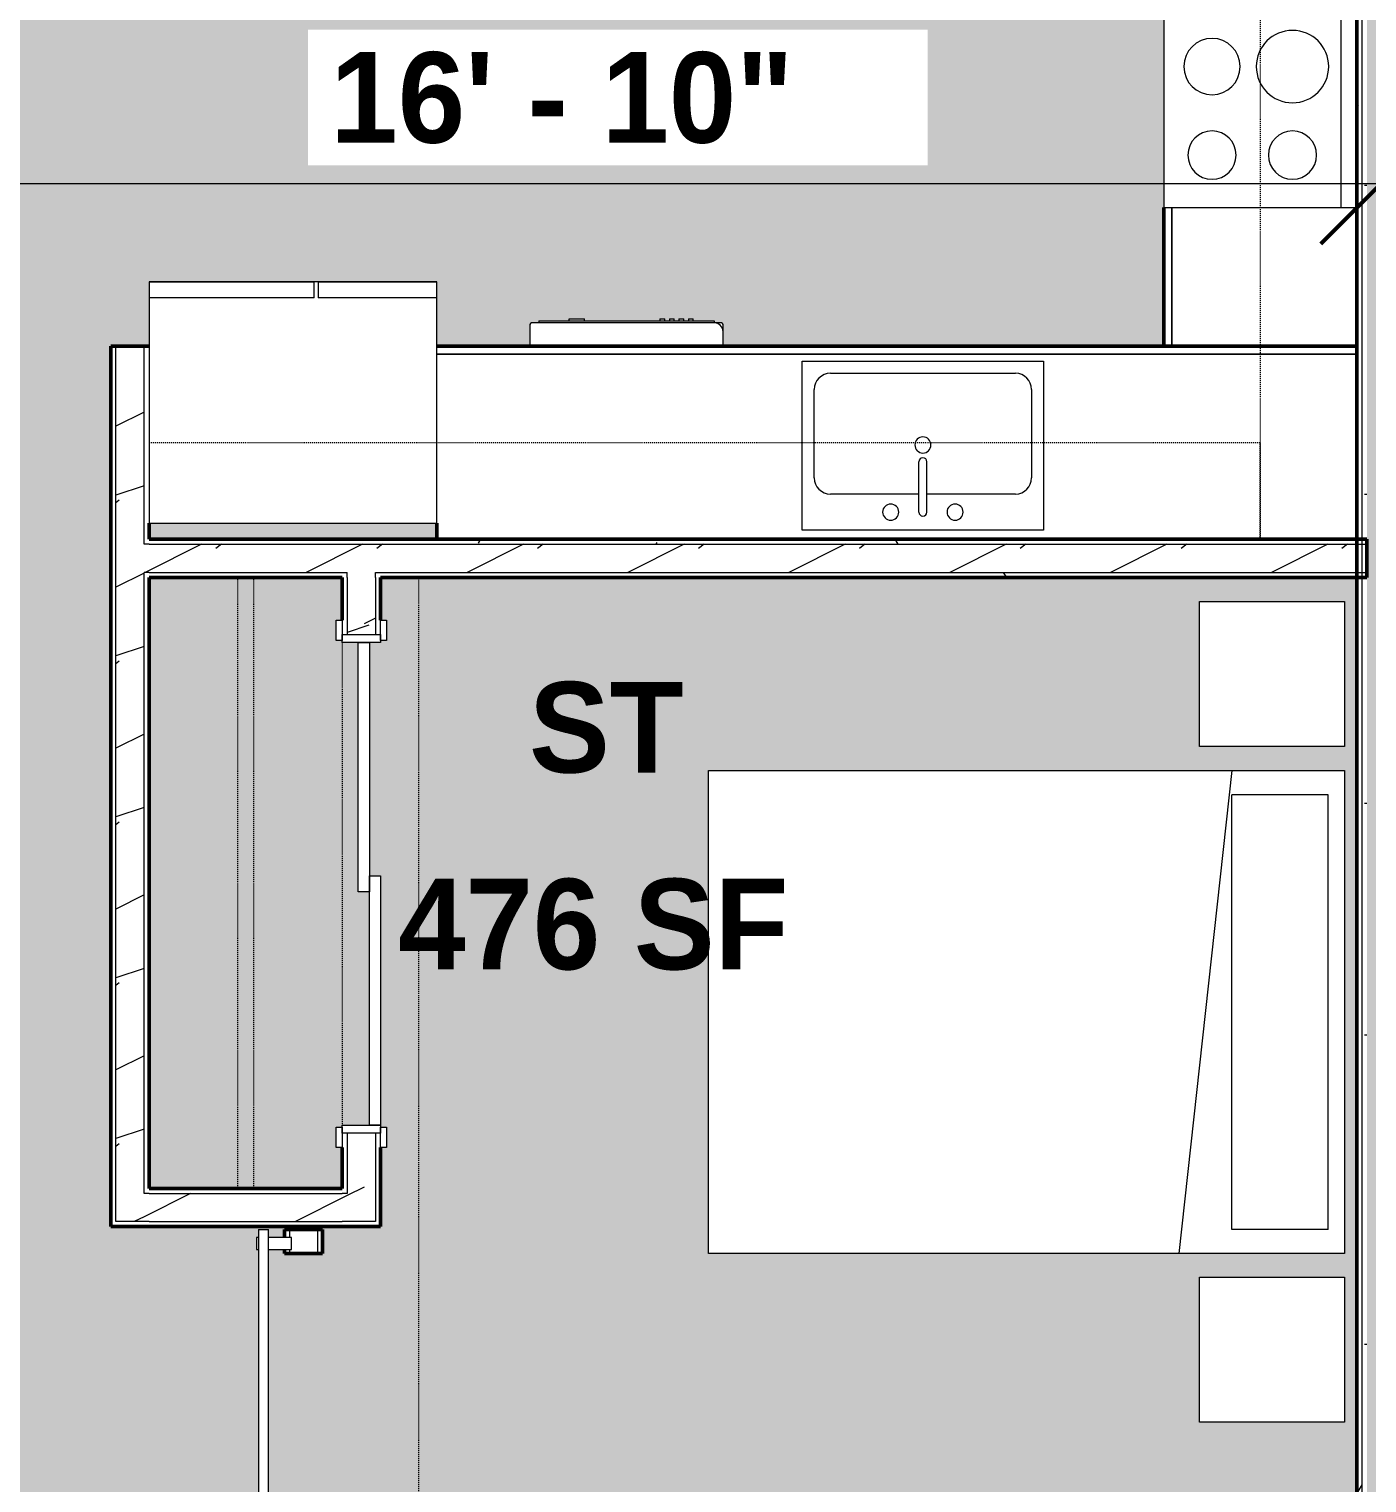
# Model space of a CAD drawing. Header units: inches. Extents: x -4292 to -464, y 9706 to 12474.
# Drawn here: x -2681.1 to -2514.9, y 10533.2 to 10713.8 of the extents above; entities that cross this region are included whole.
import ezdxf

# ---------------------------------------------------------------- set-up
doc = ezdxf.new("R2010")
doc.units = ezdxf.units.IN
doc.header["$MEASUREMENT"] = 0
doc.linetypes.add('Dash', pattern=[0.25, 0.125, -0.125])
for name, color, linetype, lineweight in [('A-ANNO-DIMS', 211, 'Continuous', 9), ('A-ANNO-DIMS-120', 211, 'Continuous', 9), ('A-AREA-IDEN', 2, 'Continuous', 9), ('A-AREA-PATT-4', 254, 'Continuous', 9), ('A-DOOR-1', 7, 'Continuous', 9), ('A-DOOR-2', 90, 'Continuous', 20), ('A-DOOR-3', 50, 'Continuous', 13), ('A-DOOR-FRAM-1', 90, 'Continuous', 20), ('A-WALL', 113, 'Continuous', 13), ('A-WALL-2', 250, 'Continuous', 50), ('A-WALL-3', 50, 'Continuous', 13), ('A-WALL-PATT-1', 7, 'Continuous', 9), ('A-WALL-PATT-2', 55, 'Continuous', 9), ('A-WALL-PATT-5', 111, 'Continuous', 9), ('I-FURN-2', 7, 'Continuous', 9), ('I-FURN-HDLN-1', 7, 'Dash', 9), ('I-WALL-1', 2, 'Continuous', 50), ('P-SANR-FIXT-1', 7, 'Continuous', 9), ('Q-CASE-1', 250, 'Continuous', 50), ('Q-CASE-2', 7, 'Continuous', 9), ('Q-CASE-HDLN-1', 7, 'Dash', 9), ('Q-SPCQ-1', 7, 'Continuous', 9)]:
    doc.layers.add(name, color=color, linetype=linetype, lineweight=lineweight)
doc.styles.add('Century Gothic_B', font='GOTHICB.TTF', dxfattribs={"height": 11.25})
doc.dimstyles.new('OD__1__Tol__', dxfattribs={"dimscale": 12, "dimtxt": 11.746893, "dimasz": 1.25, "dimexe": 0.9375, "dimexo": 0.625, "dimgap": 0.15625, "dimtad": 1, "dimdec": 0, "dimzin": 3, "dimdsep": 46, "dimlunit": 4, "dimtxsty": 'Century Gothic_B', "dimblk1": 'OBLIQUE', "dimblk2": 'OBLIQUE', "dimsah": 1, "dimcen": 0.09, "dimdle": 0.9375, "dimazin": 0, "dimtfac": 1, "dimtdec": 4, "dimtix": 1, "dimtmove": 0, "dimatfit": 3, "dimfxl": 1, "dimtvp": 1, "dimtfill": 1, "dimfrac": 2, "dimtolj": 1, "dimtzin": 0, "dimarcsym": 2})
pattern_1 = [(0, (0, 0), (38.4, 9.6), [1.584, -27.216, 1.584, -27.216, -153.6]), (0, (0, 0), (38.4, 9.6), [-57.6, 1.584, -56.016, 1.584, -27.216, -67.2]), (0, (0, 0), (38.4, 9.6), [-144, 1.584, -17.616, 1.584, -46.416]), (120, (14.4, 4.8), (-27.513844, 28.4553755), [1.584, -27.216, 1.584, -27.216, -153.6]), (120, (14.4, 4.8), (-27.513844, 28.4553755), [-57.6, 1.584, -56.016, 1.584, -27.216, -67.2]), (120, (14.4, 4.8), (-27.513844, 28.4553755), [-144, 1.584, -17.616, 1.584, -46.416]), (240, (19.2, 24), (-10.886156, -38.0553755), [1.584, -27.216, 1.584, -27.216, -153.6]), (240, (19.2, 24), (-10.886156, -38.0553755), [-57.6, 1.584, -56.016, 1.584, -27.216, -67.2]), (240, (19.2, 24), (-10.886156, -38.0553755), [-144, 1.584, -17.616, 1.584, -46.416])]
pattern_2 = [(216.87, (7.997, 19.992), (59.9755286, 39.9843071), [9.996, -89.964]), (206.565, (19.992, 13.994), (-19.991807, -19.992219), [22.352, -22.352]), (198.435, (19.992, 3.998), (-39.983821, -19.991955), [12.644, -50.576])]

# ---------------------------------------------------------------- blocks, each defined once
blk = doc.blocks.new('DIMBLOCK14-FLOOR PLAN - 1ST FLOOR')
at = {"layer": 'A-ANNO-DIMS-120', "lineweight": 50}
for p, q in [((-2714.72, 10694.64), (-2707.22, 10702.14)), ((-2513.12, 10694.64), (-2505.62, 10702.14)), ((-2714.72, 10694.64), (-2722.22, 10687.14)), ((-2513.12, 10694.64), (-2520.62, 10687.14))]:
    blk.add_line(p, q, dxfattribs=at)
at = {"layer": 'A-ANNO-DIMS-120'}
for p, q in [((-2714.72, 10697.75), (-2714.72, 10683.39)), ((-2714.72, 10694.64), (-2714.72, 10697.75)), ((-2513.12, 10697.75), (-2513.12, 10683.39)), ((-2513.12, 10694.64), (-2513.12, 10697.75)), ((-2714.72, 10694.64), (-2513.12, 10694.64))]:
    blk.add_line(p, q, dxfattribs=at)
at = {"layer": 'A-ANNO-DIMS-120', "color": 0, "insert": (-2643.66, 10710.94), "char_height": 11.25, "width": 71.3764, "attachment_point": 1, "line_spacing_factor": 0.984502, "style": 'Century Gothic_B', "bg_fill": 3, "box_fill_scale": 1.25, "bg_fill_color": 256, "bg_fill_true_color": 13158600, "bg_fill_transparency": 0}
blk.add_mtext('16\' - 10"', dxfattribs=at)
blk = doc.blocks.new('_Oblique')
at = {"color": 0, "linetype": 'ByBlock', "lineweight": -2}
blk.add_line((-0.5, -0.5), (0.5, 0.5), dxfattribs=at)
blk = doc.blocks.new('DIMBLOCK15-FLOOR PLAN - 1ST FLOOR')
at = {"layer": 'A-ANNO-DIMS-120', "lineweight": 50}
for p, q in [((-2513.12, 10694.64), (-2505.62, 10702.14)), ((-2100.32, 10694.64), (-2092.82, 10702.14)), ((-2513.12, 10694.64), (-2520.62, 10687.14)), ((-2100.32, 10694.64), (-2107.82, 10687.14))]:
    blk.add_line(p, q, dxfattribs=at)
at = {"layer": 'A-ANNO-DIMS-120'}
for p, q in [((-2513.12, 10697.75), (-2513.12, 10683.39)), ((-2513.12, 10694.64), (-2513.12, 10697.75)), ((-2100.32, 10697.75), (-2100.32, 10683.39)), ((-2100.32, 10694.64), (-2100.32, 10697.75)), ((-2513.12, 10694.64), (-2089.07, 10694.64))]:
    blk.add_line(p, q, dxfattribs=at)
at = {"layer": 'A-ANNO-DIMS-120', "color": 0, "insert": (-2332.08, 10710.94), "char_height": 11.25, "width": 60.8601, "attachment_point": 1, "line_spacing_factor": 0.984502, "style": 'Century Gothic_B', "bg_fill": 3, "box_fill_scale": 1.25, "bg_fill_color": 256, "bg_fill_true_color": 13158600, "bg_fill_transparency": 0}
blk.add_mtext('34\' - 5"', dxfattribs=at)

msp = doc.modelspace()

# ---------------------------------------------------------------- hatches: boundary and pattern name
at = {"layer": 'A-AREA-PATT-4'}
h = msp.add_hatch(color=256, dxfattribs=at)
h.paths.add_polyline_path([(-2586.85823, 10454.7894), (-2578.83445, 10454.7894), (-2578.83445, 10462.51562), (-2578.70748, 10463.48003), (-2578.33523, 10464.37873), (-2577.74306, 10465.15045), (-2576.97134, 10465.74262), (-2576.07264, 10466.11487), (-2575.03192, 10466.24184), (-2573.71989, 10466.24184), (-2574.0676, 10469.26562), (-2575.25936, 10470.26562), (-2575.82612, 10471.26562), (-2576.18391, 10472.77514), (-2576.27107, 10473.26942), (-2576.35823, 10474.26562), (-2576.18391, 10476.25801), (-2575.64598, 10478.26562), (-2574.91804, 10480.26562), (-2573.98542, 10482.26562), (-2572.59799, 10484.26562), (-2571.59799, 10485.26562), (-2570.73196, 10485.76562), (-2569.35823, 10486.26562), (-2568.35823, 10486.26562), (-2566.98449, 10485.76562), (-2566.11846, 10485.26562), (-2565.11846, 10484.26562), (-2563.73103, 10482.26562), (-2562.79841, 10480.26562), (-2562.07047, 10478.26562), (-2561.53254, 10476.25801), (-2561.35823, 10474.26562), (-2561.53254, 10472.77514), (-2561.62238, 10472.26562), (-2561.89033, 10471.26562), (-2562.45709, 10470.26562), (-2563.64885, 10469.26562), (-2563.99656, 10466.24184), (-2562.60823, 10466.24184), (-2561.64381, 10466.11487), (-2560.74511, 10465.74262), (-2559.97339, 10465.15045), (-2559.38122, 10464.37873), (-2559.00897, 10463.48003), (-2558.882, 10462.51562), (-2558.882, 10454.7894), (-2552.85823, 10454.7894), (-2552.85823, 10457.4144), (-2548.10823, 10457.4144), (-2548.10823, 10454.7894), (-2516.12374, 10454.7894), (-2516.12374, 10520.9144), (-2600.70154, 10520.9144), (-2600.70154, 10521.7894), (-2564.70154, 10521.7894), (-2564.70154, 10524.7894), (-2600.70154, 10524.7894), (-2600.70154, 10525.6644), (-2516.12374, 10525.6644), (-2516.12374, 10645.6644), (-2637.46264, 10645.6644), (-2637.46264, 10640.3519), (-2636.71264, 10640.3519), (-2636.71264, 10637.8519), (-2637.46264, 10637.8519), (-2637.46264, 10637.6019), (-2638.83764, 10637.6019), (-2638.83764, 10608.6019), (-2637.46264, 10608.6019), (-2637.4199, 10577.3519), (-2636.71264, 10577.3519), (-2636.71264, 10574.8519), (-2637.46264, 10574.8519), (-2637.46264, 10565.00981), (-2670.96264, 10565.00981), (-2670.96264, 10674.4144), (-2666.21264, 10674.4144), (-2666.21264, 10682.4144), (-2630.46264, 10682.4144), (-2630.46264, 10674.4144), (-2618.87899, 10674.4144), (-2618.87899, 10677.09255), (-2618.68214, 10677.2894), (-2617.78605, 10677.2894), (-2617.78605, 10677.5394), (-2614.02141, 10677.5394), (-2614.02141, 10677.7894), (-2612.11998, 10677.7894), (-2612.11998, 10677.5394), (-2602.72896, 10677.5394), (-2602.72896, 10677.7894), (-2602.13841, 10677.7894), (-2602.13841, 10677.5394), (-2601.54785, 10677.5394), (-2601.54785, 10677.7894), (-2600.9573, 10677.7894), (-2600.9573, 10677.5394), (-2600.36675, 10677.5394), (-2600.36675, 10677.7894), (-2599.7762, 10677.7894), (-2599.7762, 10677.5394), (-2599.18565, 10677.5394), (-2599.18565, 10677.7894), (-2598.5951, 10677.7894), (-2598.5951, 10677.5394), (-2595.97192, 10677.5394), (-2595.95084, 10677.2894), (-2595.02259, 10677.26734), (-2594.93665, 10677.23174), (-2594.87899, 10677.09255), (-2594.87899, 10674.4144), (-2540.12374, 10674.4144), (-2540.12374, 10776.1769), (-2547.62514, 10776.1769), (-2547.62514, 10781.5519), (-2542.87514, 10781.5519), (-2542.87514, 10780.9269), (-2516.12374, 10780.9269), (-2516.12374, 10812.8644), (-2542.87514, 10812.8644), (-2542.87514, 10811.5519), (-2547.62514, 10811.5519), (-2547.62514, 10812.8644), (-2674.69796, 10812.8644), (-2674.69796, 10780.5894), (-2649.29874, 10780.5894), (-2649.29874, 10720.5894), (-2679.29874, 10720.5894), (-2679.29874, 10780.5894), (-2680.74551, 10780.5894), (-2680.74551, 10785.3394), (-2679.44796, 10785.3394), (-2679.44796, 10812.8644), (-2711.72374, 10812.8644), (-2711.72374, 10785.3394), (-2710.74551, 10785.3394), (-2710.74551, 10780.5894), (-2711.72374, 10780.5894), (-2711.72374, 10476.3894), (-2710.72374, 10476.3894), (-2710.72374, 10475.3894), (-2708.72374, 10475.3894), (-2708.72374, 10473.4519), (-2708.09874, 10473.4519), (-2708.09874, 10473.3894), (-2673.34874, 10473.3894), (-2673.34874, 10473.4519), (-2672.72374, 10473.4519), (-2672.72374, 10475.3894), (-2670.72374, 10475.3894), (-2670.72374, 10476.3894), (-2649.40014, 10476.3894), (-2649.40014, 10484.6644), (-2651.34806, 10484.66281), (-2651.36936, 10483.6644), (-2652.59806, 10483.6644), (-2652.59806, 10484.6644), (-2652.87123, 10484.6644), (-2652.84806, 10486.1644), (-2652.59806, 10486.1644), (-2652.59806, 10487.76861), (-2652.84806, 10487.76861), (-2652.84806, 10490.1068), (-2653.02514, 10490.1068), (-2653.02514, 10491.6068), (-2652.84806, 10491.6068), (-2652.84806, 10519.93042), (-2653.02514, 10519.93042), (-2653.02514, 10520.04662), (-2653.09806, 10520.0984), (-2653.09806, 10520.42162), (-2653.34806, 10520.42162), (-2653.34806, 10520.03334), (-2653.59806, 10520.08351), (-2653.59806, 10523.02571), (-2653.34806, 10522.97095), (-2653.34806, 10520.77518), (-2653.09806, 10520.82333), (-2653.09806, 10521.15018), (-2653.02514, 10521.15018), (-2653.02514, 10521.43042), (-2652.84806, 10521.43042), (-2652.84806, 10523.76861), (-2652.59806, 10523.76861), (-2652.59806, 10562.1644), (-2652.87123, 10562.1644), (-2652.87123, 10563.6644), (-2652.59806, 10563.6644), (-2652.57677, 10564.6644), (-2651.34806, 10564.6644), (-2651.34806, 10563.6644), (-2649.40014, 10563.6644), (-2649.40014, 10564.6644), (-2644.65014, 10564.6644), (-2644.65014, 10561.6644), (-2649.40014, 10561.6644), (-2649.40014, 10562.1644), (-2651.34806, 10562.1644), (-2651.34806, 10523.76861), (-2651.09806, 10523.76861), (-2651.09806, 10487.76861), (-2651.34806, 10487.76861), (-2651.34806, 10486.1644), (-2649.40014, 10486.1644), (-2649.40014, 10525.6644), (-2634.70154, 10525.6644), (-2634.70154, 10520.9144), (-2644.65014, 10520.9144), (-2644.65014, 10478.7894), (-2586.85823, 10478.7894), (-2586.85823, 10456.66988)], flags=0)
h.paths.add_polyline_path([(-2707.70734, 10475.3894), (-2708.72374, 10475.3894), (-2708.72374, 10511.3894), (-2706.97374, 10511.3894), (-2706.97374, 10475.3894)], flags=0)
h.paths.add_polyline_path([(-2552.23323, 10477.4144), (-2552.85823, 10477.4144), (-2552.85823, 10484.9144), (-2516.15014, 10484.9144), (-2516.15014, 10480.1644), (-2548.10823, 10480.1644), (-2548.10823, 10477.4144), (-2548.73323, 10477.4144)], flags=0)
h.paths.add_polyline_path([(-2517.67302, 10540.73256), (-2535.67302, 10540.73256), (-2535.67302, 10558.73256), (-2517.67302, 10558.73256)], flags=0)
h.paths.add_polyline_path([(-2596.67302, 10561.6644), (-2596.67302, 10621.6644), (-2517.67302, 10621.6644), (-2517.67302, 10561.6644), (-2567.71017, 10561.6644)], flags=0)
h.paths.add_polyline_path([(-2666.21264, 10569.75981), (-2642.21264, 10569.75981), (-2642.21264, 10574.8519), (-2642.96264, 10574.8519), (-2642.96264, 10577.3519), (-2642.21264, 10577.3519), (-2642.21264, 10577.6019), (-2638.83764, 10577.6019), (-2638.83764, 10606.6019), (-2640.21264, 10606.6019), (-2640.21264, 10637.6019), (-2642.21264, 10637.6019), (-2642.21264, 10637.8519), (-2642.96264, 10637.8519), (-2642.96264, 10640.3519), (-2642.21264, 10640.3519), (-2642.21264, 10645.6644), (-2666.21264, 10645.6644), (-2666.21264, 10578.07859)], flags=0)
h.paths.add_polyline_path([(-2517.67302, 10624.6644), (-2535.67302, 10624.6644), (-2535.67302, 10642.6644), (-2517.67302, 10642.6644)], flags=0)
h.paths.add_polyline_path([(-2666.21264, 10650.4144), (-2630.46264, 10650.4144), (-2630.46264, 10652.4144), (-2666.21264, 10652.4144)], flags=0)
h.paths.add_polyline_path([(-2695.29874, 10702.09966), (-2711.42374, 10702.09966), (-2711.42374, 10774.09966), (-2695.29874, 10774.09966), (-2695.29874, 10756.09966), (-2699.29874, 10756.09966), (-2699.29874, 10720.09966), (-2695.29874, 10720.09966), (-2695.29874, 10702.53716)], flags=0)
h.paths.add_polyline_path([(-2606.15479, 10717.95673), (-2633.65479, 10717.95673), (-2633.65479, 10723.95673), (-2634.65479, 10723.95673), (-2634.65479, 10795.95673), (-2633.65479, 10795.95673), (-2633.65479, 10801.95673), (-2598.65479, 10801.95673), (-2598.65479, 10717.95673), (-2602.65479, 10717.95673)], flags=0)
h.paths.add_polyline_path([(-2543.50014, 10784.5519), (-2543.71264, 10784.5519), (-2543.71264, 10809.5519), (-2517.71264, 10809.5519), (-2517.71264, 10784.5519), (-2542.87514, 10784.5519)], flags=0)
h.paths.add_polyline_path([(-2708.02346, 10786.7394), (-2708.48274, 10786.7394), (-2708.48274, 10787.2394), (-2709.49551, 10787.2394), (-2709.49551, 10812.4894), (-2681.49551, 10812.4894), (-2681.49551, 10787.2394), (-2691.00403, 10787.2394), (-2691.02901, 10786.7394), (-2691.487, 10786.7394), (-2691.487, 10787.2394), (-2707.75829, 10787.2394), (-2707.79575, 10786.7394), (-2707.93301, 10786.7394)], flags=0)
at = {"layer": 'A-WALL-PATT-1'}
h = msp.add_hatch(dxfattribs=at)
h.set_pattern_fill('FP_3', color=256, style=0, pattern_type=2)
h.set_pattern_definition(pattern_1)
h.paths.add_polyline_path([(-2567.71017, 10649.7894), (-2516.12374, 10649.7894), (-2516.12374, 10650.4144), (-2666.21264, 10650.4144), (-2666.21264, 10649.7894), (-2594.24542, 10649.7894)], flags=0)
h = msp.add_hatch(dxfattribs=at)
h.set_pattern_fill('FP_3', color=256, style=0, pattern_type=2)
h.set_pattern_definition(pattern_1)
h.paths.add_polyline_path([(-2666.21264, 10645.6644), (-2641.58764, 10645.6644), (-2641.58764, 10646.2894), (-2666.21264, 10646.2894)], flags=0)
h.paths.add_polyline_path([(-2535.67302, 10645.6644), (-2516.12374, 10645.6644), (-2516.12374, 10646.2894), (-2638.08764, 10646.2894), (-2638.08764, 10645.6644), (-2567.71017, 10645.6644)], flags=0)
h = msp.add_hatch(dxfattribs=at)
h.set_pattern_fill('FP_3', color=256, style=0, pattern_type=2)
h.set_pattern_definition(pattern_1)
h.paths.add_polyline_path([(-2637.46264, 10565.00981), (-2637.46264, 10576.6019), (-2638.08764, 10576.6019), (-2638.08764, 10565.00981)], flags=0)
h.paths.add_polyline_path([(-2637.46264, 10638.6019), (-2637.46264, 10645.6644), (-2638.08764, 10645.6644), (-2638.08764, 10638.6019)], flags=0)
h = msp.add_hatch(dxfattribs=at)
h.set_pattern_fill('FP_3', color=256, style=0, pattern_type=2)
h.set_pattern_definition(pattern_1)
h.paths.add_polyline_path([(-2664.18576, 10569.13481), (-2642.21264, 10569.13481), (-2642.21264, 10569.75981), (-2666.21264, 10569.75981), (-2666.21264, 10569.13481)], flags=0)
h = msp.add_hatch(dxfattribs=at)
h.set_pattern_fill('FP_3', color=256, style=0, pattern_type=2)
h.set_pattern_definition(pattern_1)
h.paths.add_polyline_path([(-2649.27374, 10453.5394), (-2649.25413, 10470.3894), (-2648.77514, 10470.3894), (-2648.77514, 10472.13799), (-2649.27374, 10471.6394), (-2649.40014, 10471.6394), (-2649.40014, 10453.5394)], flags=0)
h.paths.add_polyline_path([(-2649.40014, 10475.1394), (-2648.77514, 10475.1394), (-2648.77514, 10484.6644), (-2649.40014, 10484.6644)], flags=0)
h.paths.add_polyline_path([(-2648.77514, 10486.1644), (-2648.77514, 10525.6644), (-2649.40014, 10525.6644), (-2649.40014, 10486.1644), (-2649.11743, 10486.1644)], flags=0)
h.paths.add_polyline_path([(-2648.77514, 10561.6644), (-2648.77514, 10562.1644), (-2649.40014, 10562.1644), (-2649.40014, 10561.6644)], flags=0)
h.paths.add_polyline_path([(-2648.77514, 10563.6644), (-2648.77514, 10564.6644), (-2649.40014, 10564.6644), (-2649.40014, 10563.6644), (-2649.19181, 10563.6644)], flags=0)
at = {"layer": 'A-WALL-PATT-2'}
h = msp.add_hatch(dxfattribs=at)
h.set_pattern_fill('FP_7', color=256, style=0, pattern_type=2)
h.set_pattern_definition(pattern_2)
h.paths.add_polyline_path([(-2666.86622, 10565.63481), (-2666.83764, 10565.63481), (-2666.83764, 10674.4144), (-2670.33764, 10674.4144), (-2670.33764, 10565.63481)], flags=0)
h = msp.add_hatch(dxfattribs=at)
h.set_pattern_fill('FP_7', color=256, style=0, pattern_type=2)
h.set_pattern_definition(pattern_2)
h.paths.add_polyline_path([(-2618.87898, 10646.2894), (-2514.87374, 10646.2894), (-2514.87374, 10649.7894), (-2666.83764, 10649.7894), (-2666.83764, 10646.2894), (-2622.83057, 10646.2894)], flags=0)
h = msp.add_hatch(dxfattribs=at)
h.set_pattern_fill('FP_7', color=256, style=0, pattern_type=2)
h.set_pattern_definition(pattern_2)
h.paths.add_polyline_path([(-2638.08764, 10565.63481), (-2638.08764, 10576.6019), (-2641.58764, 10576.6019), (-2641.58764, 10565.63481)], flags=0)
h.paths.add_polyline_path([(-2641.58764, 10638.6019), (-2638.08764, 10638.6019), (-2638.08764, 10646.2894), (-2641.58764, 10646.2894), (-2641.58764, 10645.6644)], flags=0)
h = msp.add_hatch(dxfattribs=at)
h.set_pattern_fill('FP_7', color=256, style=0, pattern_type=2)
h.set_pattern_definition(pattern_2)
h.paths.add_polyline_path([(-2664.18576, 10565.63481), (-2641.58764, 10565.65108), (-2641.58764, 10569.13481), (-2666.83764, 10569.13481), (-2666.83764, 10565.63481), (-2666.21264, 10565.63481)], flags=0)
h = msp.add_hatch(dxfattribs=at)
h.set_pattern_fill('FP_7', color=256, style=0, pattern_type=2)
h.set_pattern_definition(pattern_2)
h.paths.add_polyline_path([(-2648.77514, 10453.5394), (-2645.27514, 10453.5394), (-2645.27514, 10525.6644), (-2648.77514, 10525.6644), (-2648.77514, 10486.1644), (-2648.49623, 10486.1644), (-2648.49623, 10484.6644), (-2648.77514, 10484.6644), (-2648.77514, 10463.90375)], flags=0)
h.paths.add_polyline_path([(-2648.49623, 10561.6644), (-2645.27514, 10561.6644), (-2645.27514, 10564.6644), (-2648.77514, 10564.6644), (-2648.77514, 10563.6644), (-2648.49623, 10563.6644), (-2648.49623, 10562.1644), (-2648.77514, 10562.1644), (-2648.77514, 10561.6644)], flags=0)
at = {"layer": 'A-WALL-PATT-5'}
h = msp.add_hatch(dxfattribs=at)
h.set_pattern_fill('FP_3', color=256, style=0, pattern_type=2)
h.set_pattern_definition(pattern_1)
h.paths.add_polyline_path([(-2516.12374, 10454.1644), (-2515.49874, 10454.16744), (-2515.49874, 10646.2894), (-2516.12374, 10646.2894), (-2516.12374, 10454.7894)], flags=0)
h.paths.add_polyline_path([(-2516.12374, 10649.7894), (-2515.49874, 10649.7894), (-2515.49874, 10813.2394), (-2516.12374, 10813.2394), (-2516.12374, 10674.4144)], flags=0)
h = msp.add_hatch(dxfattribs=at)
h.set_pattern_fill('FP_3', color=256, style=0, pattern_type=2)
h.set_pattern_definition(pattern_1)
h.paths.add_polyline_path([(-2514.87374, 10453.5394), (-2514.87374, 10646.2894), (-2515.49874, 10646.2894), (-2515.49874, 10453.5394)], flags=0)
h.paths.add_polyline_path([(-2514.87374, 10649.7894), (-2514.87374, 10813.2394), (-2515.49874, 10813.2394), (-2515.49874, 10649.7894), (-2515.20187, 10649.7894)], flags=0)
h = msp.add_hatch(dxfattribs=at)
h.set_pattern_fill('FP_38', color=256, style=0, pattern_type=2)
h.set_pattern_definition([(161.57, (0.6, 0.6), (-4.80033747, -0.00041462), [0, -34.152, 3.792, 0]), (18.43, (-0.6, 0.6), (-4.80033747, 0.00041462), [0, -34.152, 3.792, 0]), (108.43, (0.6, 0.6), (2.39913218, -12.00105099), [11.382, -26.562]), (71.57, (-0.6, 0.6), (2.39913218, 12.00105099), [11.382, -26.562])])
h.paths.add_polyline_path([(-2514.87374, 10450.0394), (-2511.37374, 10450.0394), (-2511.37374, 10453.5394), (-2512.38809, 10453.5394), (-2511.76309, 10454.1644), (-2512.64698, 10454.1644), (-2511.37374, 10455.43764), (-2511.37374, 10813.2394), (-2514.87374, 10813.2394), (-2514.87374, 10450.04548)], flags=0)

# ---------------------------------------------------------------- linework, layer by layer
at = {"layer": 'A-DOOR-1'}
for p, q in [((-2642.96264, 10640.3519), (-2642.21264, 10640.3519)), ((-2642.96264, 10637.8519), (-2642.96264, 10640.3519)), ((-2642.21264, 10640.3519), (-2642.21264, 10637.8519)), ((-2637.46264, 10640.3519), (-2636.71264, 10640.3519)), ((-2637.46264, 10637.8519), (-2637.46264, 10640.3519)), ((-2636.71264, 10640.3519), (-2636.71264, 10637.8519)), ((-2642.21264, 10637.8519), (-2642.96264, 10637.8519)), ((-2636.71264, 10637.8519), (-2637.46264, 10637.8519)), ((-2642.96264, 10577.3519), (-2642.21264, 10577.3519)), ((-2642.96264, 10574.8519), (-2642.96264, 10577.3519)), ((-2642.21264, 10577.3519), (-2642.21264, 10574.8519)), ((-2637.46264, 10577.3519), (-2636.71264, 10577.3519)), ((-2637.46264, 10574.8519), (-2637.46264, 10577.3519)), ((-2636.71264, 10577.3519), (-2636.71264, 10574.8519)), ((-2642.21264, 10574.8519), (-2642.96264, 10574.8519)), ((-2636.71264, 10574.8519), (-2637.46264, 10574.8519))]:
    msp.add_line(p, q, dxfattribs=at)
at = {"layer": 'A-DOOR-2'}
for p, q in [((-2640.21264, 10637.6019), (-2638.83764, 10637.6019)), ((-2640.21264, 10606.6019), (-2640.21264, 10637.6019)), ((-2638.83764, 10637.6019), (-2638.83764, 10606.6019)), ((-2638.83764, 10608.6019), (-2637.46264, 10608.6019)), ((-2638.83764, 10577.6019), (-2638.83764, 10608.6019)), ((-2637.46264, 10608.6019), (-2637.46264, 10577.6019)), ((-2638.83764, 10606.6019), (-2640.21264, 10606.6019)), ((-2637.46264, 10577.6019), (-2638.83764, 10577.6019))]:
    msp.add_line(p, q, dxfattribs=at)
at = {"layer": 'A-DOOR-3'}
for p, q in [((-2652.59806, 10564.6644), (-2652.59806, 10521.10097)), ((-2652.59806, 10564.6644), (-2651.97306, 10564.6644)), ((-2651.97306, 10564.6644), (-2651.34806, 10564.6644)), ((-2651.34806, 10521.10888), (-2651.34806, 10564.6644)), ((-2652.5978, 10563.6644), (-2652.87123, 10563.6644)), ((-2652.87123, 10563.6644), (-2652.87123, 10562.1644)), ((-2648.49623, 10563.6644), (-2651.34806, 10563.6644)), ((-2648.49623, 10562.1644), (-2648.49623, 10563.6644)), ((-2652.87123, 10562.1644), (-2652.59741, 10562.1644)), ((-2651.34806, 10562.1644), (-2648.49623, 10562.1644))]:
    msp.add_line(p, q, dxfattribs=at)
at = {"layer": 'A-DOOR-FRAM-1'}
for p, q in [((-2642.21264, 10638.6019), (-2637.46264, 10638.6019)), ((-2642.21264, 10637.6019), (-2642.21264, 10638.6019)), ((-2637.46264, 10638.6019), (-2637.46264, 10637.6019)), ((-2637.46264, 10637.6019), (-2642.21264, 10637.6019)), ((-2642.21264, 10577.6019), (-2637.46264, 10577.6019)), ((-2642.21264, 10576.6019), (-2642.21264, 10577.6019)), ((-2637.46264, 10577.6019), (-2637.46264, 10576.6019)), ((-2637.46264, 10576.6019), (-2642.21264, 10576.6019))]:
    msp.add_line(p, q, dxfattribs=at)
at = {"layer": 'A-WALL'}
msp.add_line((-2515.49874, 10813.2394), (-2515.49874, 10454.1644), dxfattribs=at)
at = {"layer": 'A-WALL-2'}
for p, q in [((-2670.96264, 10674.4144), (-2670.96264, 10565.00981)), ((-2666.21264, 10674.4144), (-2670.96264, 10674.4144)), ((-2666.21264, 10650.4144), (-2666.21264, 10652.4144)), ((-2514.87374, 10650.4144), (-2666.21264, 10650.4144)), ((-2514.87374, 10645.6644), (-2514.87374, 10650.4144)), ((-2666.21264, 10645.6644), (-2642.21264, 10645.6644)), ((-2666.21264, 10569.75981), (-2666.21264, 10645.6644)), ((-2642.21264, 10645.6644), (-2642.21264, 10640.3519)), ((-2637.46264, 10640.3519), (-2637.46264, 10645.6644)), ((-2637.46264, 10645.6644), (-2514.87374, 10645.6644)), ((-2642.21264, 10574.8519), (-2642.21264, 10569.75981)), ((-2637.46264, 10565.00981), (-2637.46264, 10574.8519)), ((-2642.21264, 10569.75981), (-2666.21264, 10569.75981)), ((-2670.96264, 10565.00981), (-2670.33764, 10565.00981)), ((-2670.33764, 10565.00981), (-2666.21264, 10565.00981)), ((-2666.21264, 10565.00981), (-2642.21264, 10565.00981)), ((-2644.65014, 10564.6644), (-2649.40014, 10564.6644)), ((-2649.40014, 10564.6644), (-2649.40014, 10563.6644)), ((-2644.65014, 10561.6644), (-2644.65014, 10564.6644)), ((-2642.21264, 10565.00981), (-2638.08764, 10565.00981)), ((-2638.08764, 10565.00981), (-2637.46264, 10565.00981)), ((-2649.40014, 10562.1644), (-2649.40014, 10561.6644)), ((-2649.40014, 10561.6644), (-2644.65014, 10561.6644))]:
    msp.add_line(p, q, dxfattribs=at)
at = {"layer": 'A-WALL-3'}
for p, q in [((-2670.33764, 10565.63481), (-2670.33764, 10674.4144)), ((-2666.83764, 10649.7894), (-2666.83764, 10674.4144)), ((-2666.21264, 10649.7894), (-2666.83764, 10649.7894)), ((-2666.21264, 10649.7894), (-2514.87374, 10649.7894)), ((-2666.21264, 10646.2894), (-2666.83764, 10646.2894)), ((-2666.83764, 10569.13481), (-2666.83764, 10646.2894)), ((-2666.21264, 10646.2894), (-2641.58764, 10646.2894)), ((-2641.58764, 10645.6644), (-2641.58764, 10646.2894)), ((-2641.58764, 10645.6644), (-2641.58764, 10638.6019)), ((-2638.08764, 10645.6644), (-2638.08764, 10646.2894)), ((-2638.08764, 10646.2894), (-2514.87374, 10646.2894)), ((-2638.08764, 10645.6644), (-2638.08764, 10638.6019)), ((-2641.58764, 10576.6019), (-2641.58764, 10569.13481)), ((-2638.08764, 10576.6019), (-2638.08764, 10565.63481)), ((-2666.21264, 10569.13481), (-2666.83764, 10569.13481)), ((-2666.21264, 10569.13481), (-2642.21264, 10569.13481)), ((-2641.58764, 10569.13481), (-2642.21264, 10569.13481)), ((-2666.83764, 10565.63481), (-2670.33764, 10565.63481)), ((-2666.21264, 10565.63481), (-2666.83764, 10565.63481)), ((-2666.21264, 10565.63481), (-2642.21264, 10565.63481)), ((-2648.77514, 10564.6644), (-2648.77514, 10563.6644)), ((-2645.27514, 10564.6644), (-2645.27514, 10561.6644)), ((-2641.58764, 10565.63481), (-2642.21264, 10565.63481)), ((-2638.08764, 10565.63481), (-2641.58764, 10565.63481)), ((-2648.77514, 10562.1644), (-2648.77514, 10561.6644))]:
    msp.add_line(p, q, dxfattribs=at)
at = {"layer": 'I-FURN-2'}
for p, q in [((-2535.67302, 10642.6644), (-2517.67302, 10642.6644)), ((-2535.67302, 10624.6644), (-2535.67302, 10642.6644)), ((-2517.67302, 10642.6644), (-2517.67302, 10624.6644)), ((-2517.67302, 10624.6644), (-2535.67302, 10624.6644)), ((-2596.67302, 10621.6644), (-2517.67302, 10621.6644)), ((-2596.67302, 10561.6644), (-2596.67302, 10621.6644)), ((-2531.67302, 10621.6644), (-2538.25264, 10561.6644)), ((-2517.67302, 10621.6644), (-2517.67302, 10561.6644)), ((-2519.67302, 10618.6644), (-2531.67302, 10618.6644)), ((-2531.67302, 10564.6644), (-2531.67302, 10618.6644)), ((-2519.67302, 10564.6644), (-2519.67302, 10618.6644)), ((-2519.67302, 10564.6644), (-2531.67302, 10564.6644)), ((-2517.67302, 10561.6644), (-2596.67302, 10561.6644)), ((-2535.67302, 10558.73256), (-2517.67302, 10558.73256)), ((-2535.67302, 10540.73256), (-2535.67302, 10558.73256)), ((-2517.67302, 10558.73256), (-2517.67302, 10540.73256)), ((-2517.67302, 10540.73256), (-2535.67302, 10540.73256))]:
    msp.add_line(p, q, dxfattribs=at)
at = {"layer": 'I-FURN-HDLN-1'}
msp.add_line((-2632.67302, 10525.6644), (-2632.67302, 10645.6644), dxfattribs=at)
at = {"layer": 'I-WALL-1'}
msp.add_line((-2516.12374, 10813.2394), (-2516.12374, 10454.7894), dxfattribs=at)
at = {"layer": 'P-SANR-FIXT-1'}
for p, q in [((-2585.05174, 10672.5394), (-2555.05174, 10672.5394)), ((-2585.05174, 10651.5394), (-2585.05174, 10672.5394)), ((-2555.05174, 10672.5394), (-2555.05174, 10651.5394)), ((-2581.55174, 10671.0394), (-2558.55174, 10671.0394)), ((-2583.55174, 10658.0394), (-2583.55174, 10669.0394)), ((-2556.55174, 10669.0394), (-2556.55174, 10658.0394)), ((-2570.55174, 10653.7894), (-2570.55174, 10660.0394)), ((-2569.55174, 10653.7894), (-2569.55174, 10660.0394)), ((-2570.55174, 10656.0394), (-2581.55174, 10656.0394)), ((-2558.55174, 10656.0394), (-2569.55174, 10656.0394)), ((-2555.05174, 10651.5394), (-2585.05174, 10651.5394))]:
    msp.add_line(p, q, dxfattribs=at)
for centre, radius, start, end in [((-2581.55174, 10669.0394), 2, 90, 180), ((-2558.55174, 10669.0394), 2, 0, 90), ((-2570.05174, 10662.13173), 1, 0, 180), ((-2570.05174, 10662.13173), 1, 180, 0), ((-2570.05174, 10660.0394), 0.5, 0, 180), ((-2581.55174, 10658.0394), 2, 180, 270), ((-2558.55174, 10658.0394), 2, 270, 0), ((-2574.05174, 10653.7894), 1, 360, 180), ((-2566.05174, 10653.7894), 1, 0, 180), ((-2574.05174, 10653.7894), 1, 180, 0), ((-2570.05174, 10653.7894), 0.5, 180, 0), ((-2566.05174, 10653.7894), 1, 180, 0)]:
    msp.add_arc(centre, radius, start, end, dxfattribs=at)
at = {"layer": 'Q-CASE-1'}
for p, q in [((-2630.46264, 10674.4144), (-2516.12374, 10674.4144)), ((-2516.12374, 10674.4144), (-2540.12374, 10674.4144)), ((-2630.46264, 10650.4144), (-2630.46264, 10652.4144))]:
    msp.add_line(p, q, dxfattribs=at)
at = {"layer": 'Q-CASE-2'}
for p, q in [((-2630.46264, 10674.4144), (-2516.12374, 10674.4144)), ((-2539.12374, 10674.4144), (-2540.12374, 10674.4144)), ((-2516.12374, 10674.4144), (-2539.12374, 10674.4144)), ((-2516.12374, 10673.4144), (-2630.46264, 10673.4144)), ((-2630.46264, 10673.4144), (-2516.12374, 10673.4144)), ((-2630.46264, 10650.4144), (-2630.46264, 10652.4144))]:
    msp.add_line(p, q, dxfattribs=at)
at = {"layer": 'Q-CASE-HDLN-1'}
for p, q in [((-2666.21264, 10662.4144), (-2666.21264, 10650.4144)), ((-2528.12374, 10662.4144), (-2666.21264, 10662.4144)), ((-2528.12374, 10650.4144), (-2528.12374, 10662.4144)), ((-2666.21264, 10650.4144), (-2528.12374, 10650.4144)), ((-2528.12374, 10650.4144), (-2516.12374, 10650.4144)), ((-2666.21264, 10569.75981), (-2666.21264, 10645.6644)), ((-2666.21264, 10645.6644), (-2642.21264, 10645.6644)), ((-2655.21264, 10645.6644), (-2655.21264, 10569.75981)), ((-2653.21264, 10645.6644), (-2653.21264, 10569.75981)), ((-2642.21264, 10645.6644), (-2642.21264, 10640.3519)), ((-2642.21264, 10637.6019), (-2642.21264, 10577.6019)), ((-2642.21264, 10574.8519), (-2642.21264, 10569.75981)), ((-2642.21264, 10569.75981), (-2666.21264, 10569.75981))]:
    msp.add_line(p, q, dxfattribs=at)
at = {"layer": 'Q-SPCQ-1'}
for p, q in [((-2630.46264, 10682.4144), (-2666.21264, 10682.4144)), ((-2666.21264, 10682.4144), (-2666.21264, 10652.4144)), ((-2666.21264, 10682.4144), (-2645.71264, 10682.4144)), ((-2666.21264, 10682.4144), (-2666.21264, 10680.4144)), ((-2645.71264, 10680.4144), (-2645.71264, 10682.4144)), ((-2645.21264, 10682.4144), (-2630.46264, 10682.4144)), ((-2645.21264, 10682.4144), (-2645.21264, 10680.4144)), ((-2630.46264, 10652.4144), (-2630.46264, 10682.4144)), ((-2630.46264, 10680.4144), (-2630.46264, 10682.4144)), ((-2645.71264, 10680.4144), (-2666.21264, 10680.4144)), ((-2630.46264, 10680.4144), (-2645.21264, 10680.4144)), ((-2618.87899, 10677.09255), (-2618.87899, 10674.4144)), ((-2595.95084, 10677.2894), (-2618.68214, 10677.2894)), ((-2617.78605, 10677.5394), (-2595.97192, 10677.5394)), ((-2617.78605, 10677.5394), (-2617.78605, 10677.2894)), ((-2614.05495, 10677.7894), (-2614.05495, 10677.5394)), ((-2614.02141, 10677.7894), (-2613.0707, 10677.7894)), ((-2613.0707, 10677.7894), (-2612.11998, 10677.7894)), ((-2612.08645, 10677.5394), (-2612.08645, 10677.7894)), ((-2602.72896, 10677.7894), (-2602.13841, 10677.7894)), ((-2602.72896, 10677.7894), (-2602.72896, 10677.5394)), ((-2602.13841, 10677.5394), (-2602.13841, 10677.7894)), ((-2601.54785, 10677.7894), (-2600.9573, 10677.7894)), ((-2601.54785, 10677.7894), (-2601.54785, 10677.5394)), ((-2600.9573, 10677.5394), (-2600.9573, 10677.7894)), ((-2600.36675, 10677.7894), (-2599.7762, 10677.7894)), ((-2600.36675, 10677.7894), (-2600.36675, 10677.5394)), ((-2599.7762, 10677.5394), (-2599.7762, 10677.7894)), ((-2599.18565, 10677.7894), (-2598.5951, 10677.7894)), ((-2599.18565, 10677.7894), (-2599.18565, 10677.5394)), ((-2598.5951, 10677.5394), (-2598.5951, 10677.7894)), ((-2595.97192, 10677.5394), (-2595.97192, 10677.28922)), ((-2595.07584, 10677.2894), (-2595.95084, 10677.2894)), ((-2594.87899, 10676.21755), (-2594.87899, 10677.09255)), ((-2594.87899, 10674.4144), (-2594.87899, 10676.21755)), ((-2666.21264, 10652.4144), (-2630.46264, 10652.4144))]:
    msp.add_line(p, q, dxfattribs=at)
for centre, radius, start, end in [((-2618.68214, 10677.09255), 0.19685, 90, 180), ((-2618.68214, 10677.09255), 0.19685, 90, 180), ((-2595.95084, 10676.21755), 1.07185, 0, 90), ((-2595.07584, 10677.09255), 0.19685, 0, 90)]:
    msp.add_arc(centre, radius, start, end, dxfattribs=at)

# ---------------------------------------------------------------- texts
at = {"layer": 'A-AREA-IDEN', "char_height": 11.25, "attachment_point": 1, "style": 'Century Gothic_B'}
for s, insert, width in [('ST', (-2618.99209, 10632.6845), 18.18), ('476 SF', (-2635.24406, 10608.22689), 57.57)]:
    msp.add_mtext(s, dxfattribs=dict(at, insert=insert, width=width))

# ---------------------------------------------------------------- next in the draw order: dimensions: what is measured, and where the dimension line sits
at = {"layer": 'A-ANNO-DIMS'}
dim = msp.add_linear_dim(base=(-2513.12374, 10694.64467), p1=(-2714.72374, 10705.25128), p2=(-2513.12374, 10705.25128), dimstyle='OD__1__Tol__', override={"dimpost": '<>', "dimfxl": 201.6}, dxfattribs=at)
dim.commit()
dim.dimension.update_dxf_attribs({"geometry": 'DIMBLOCK14-FLOOR PLAN - 1ST FLOOR', "text_midpoint": (-2613.92374, 10702.42765)})

# ---------------------------------------------------------------- next in the draw order: linework, layer by layer
at = {"layer": 'Q-CASE-1'}
msp.add_line((-2540.12374, 10674.4144), (-2540.12374, 10691.64706), dxfattribs=at)
at = {"layer": 'Q-CASE-2'}
for p, q in [((-2540.12374, 10674.4144), (-2540.12374, 10691.64706)), ((-2539.12374, 10691.64706), (-2539.12374, 10674.4144)), ((-2539.12374, 10674.4144), (-2539.12374, 10691.64706))]:
    msp.add_line(p, q, dxfattribs=at)
at = {"layer": 'Q-CASE-HDLN-1'}
msp.add_line((-2528.12374, 10776.1769), (-2528.12374, 10650.4144), dxfattribs=at)
at = {"layer": 'Q-SPCQ-1'}
msp.add_line((-2540.12374, 10715.64706), (-2540.12374, 10691.64706), dxfattribs=at)
for centre, radius, start, end in [((-2534.12374, 10709.14706), 3.5, 90, 270), ((-2534.12374, 10709.14706), 3.5, 270, 90), ((-2524.12374, 10709.14706), 4.5, 90, 270), ((-2534.12374, 10698.14706), 3, 90, 270), ((-2534.12374, 10698.14706), 3, 270, 90), ((-2524.12374, 10698.14706), 3, 90, 270)]:
    msp.add_arc(centre, radius, start, end, dxfattribs=at)

# ---------------------------------------------------------------- next in the draw order: dimensions: what is measured, and where the dimension line sits
at = {"layer": 'A-ANNO-DIMS'}
dim = msp.add_linear_dim(base=(-2100.32374, 10694.64467), p1=(-2513.12374, 10705.25128), p2=(-2100.32374, 10705.25128), dimstyle='OD__1__Tol__', override={"dimpost": '<>', "dimfxl": 412.8}, dxfattribs=at)
dim.commit()
dim.dimension.update_dxf_attribs({"geometry": 'DIMBLOCK15-FLOOR PLAN - 1ST FLOOR', "text_midpoint": (-2306.72374, 10702.42765)})

# ---------------------------------------------------------------- next in the draw order: linework, layer by layer
at = {"layer": 'Q-CASE-HDLN-1'}
msp.add_line((-2516.12374, 10650.4144), (-2516.12374, 10776.1769), dxfattribs=at)
at = {"layer": 'Q-SPCQ-1'}
for p, q in [((-2518.12374, 10715.64706), (-2518.12374, 10691.64706)), ((-2540.12374, 10691.64706), (-2516.12374, 10691.64706))]:
    msp.add_line(p, q, dxfattribs=at)
for centre, radius in [((-2524.12374, 10709.14706), 4.5), ((-2524.12374, 10698.14706), 3)]:
    msp.add_arc(centre, radius, 270, 90, dxfattribs=at)

doc.saveas('drawing.dxf')
